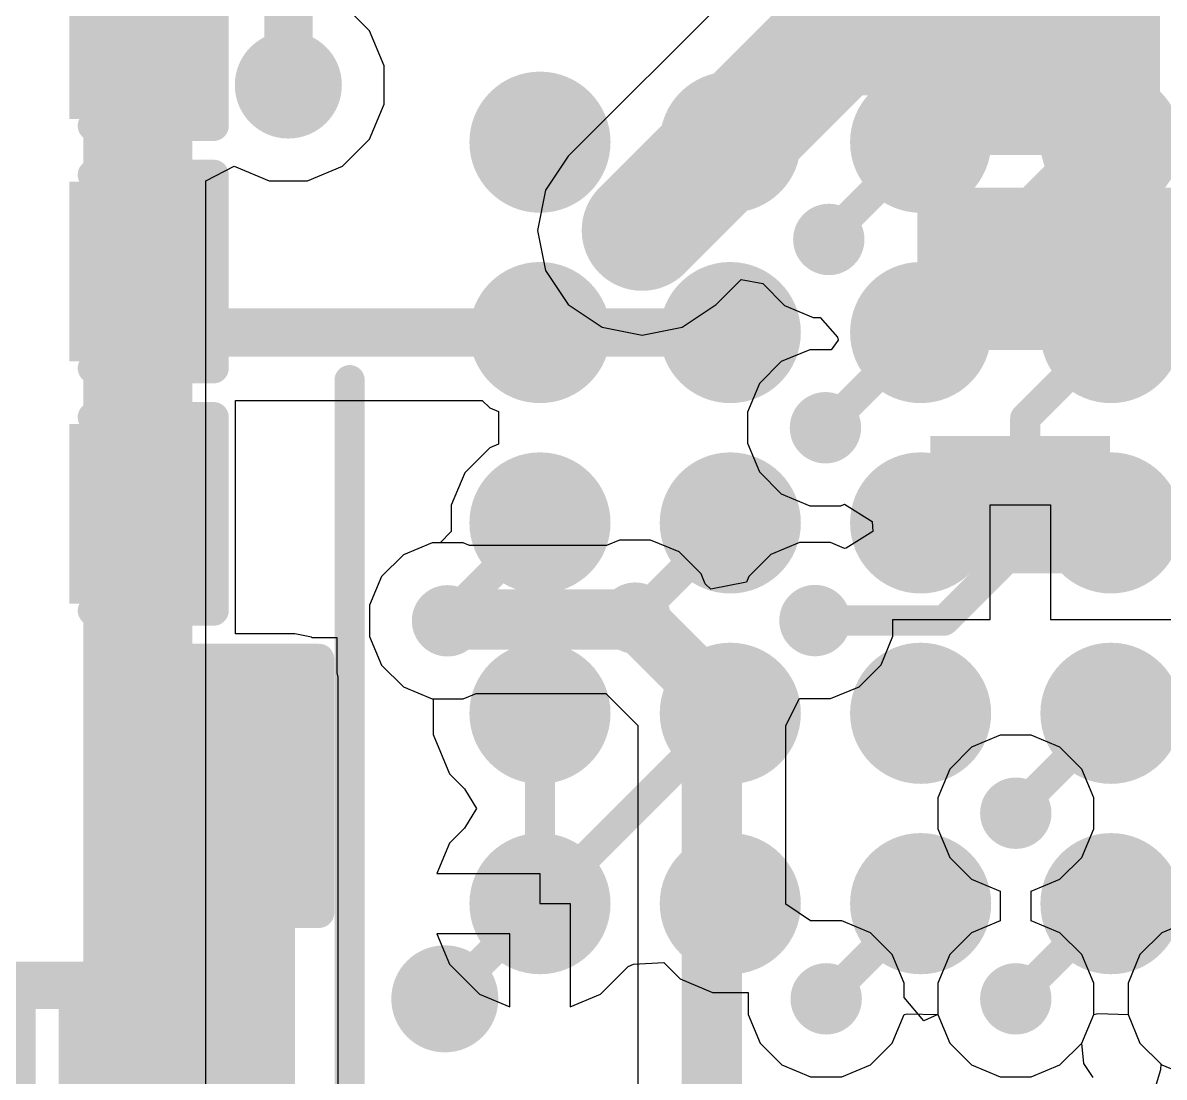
# Model space of a CAD drawing. Header units: millimetres. Extents: x -5.5 to 48.8, y -1.4 to 42.1.
# Drawn here: x 16.077 to 20.875, y 15.286 to 19.717 of the extents above; entities that cross this region are included whole.
import ezdxf

# ---------------------------------------------------------------- set-up
doc = ezdxf.new("R2010")
doc.units = ezdxf.units.MM
for name, color, linetype in [('BottomLayer', 5, 'Continuous'), ('BottomPaste', 16, 'Continuous'), ('BottomSolder', 6, 'Continuous'), ('TopLayer', 1, 'Continuous'), ('TopOverlay', 2, 'Continuous'), ('TopPaste', 8, 'Continuous'), ('TopSolder', 216, 'Continuous'), ('ViaHoleLayer', 16, 'Continuous')]:
    doc.layers.add(name, color=color, linetype=linetype)

# ---------------------------------------------------------------- blocks, each defined once
blk = doc.blocks.new('196_LFBGA__12_12__41')
at = {"layer": 'TopLayer'}
h = blk.add_hatch(color=1, dxfattribs=at)
edge = h.paths.add_edge_path()
edge.add_arc((-5.2, -2), 0.195, 0, 360)
h = blk.add_hatch(color=1, dxfattribs=at)
edge = h.paths.add_edge_path()
edge.add_arc((-4.4, -2), 0.195, 0, 360)
h = blk.add_hatch(color=1, dxfattribs=at)
edge = h.paths.add_edge_path()
edge.add_arc((-3.6, -2), 0.195, 0, 360)
h = blk.add_hatch(color=1, dxfattribs=at)
edge = h.paths.add_edge_path()
edge.add_arc((-2.8, -2), 0.195, 0, 360)
h = blk.add_hatch(color=1, dxfattribs=at)
edge = h.paths.add_edge_path()
edge.add_arc((-5.2, -2.8), 0.195, 0, 360)
h = blk.add_hatch(color=1, dxfattribs=at)
edge = h.paths.add_edge_path()
edge.add_arc((-4.4, -2.8), 0.195, 0, 360)
h = blk.add_hatch(color=1, dxfattribs=at)
edge = h.paths.add_edge_path()
edge.add_arc((-3.6, -2.8), 0.195, 0, 360)
h = blk.add_hatch(color=1, dxfattribs=at)
edge = h.paths.add_edge_path()
edge.add_arc((-2.8, -2.8), 0.195, 0, 360)
h = blk.add_hatch(color=1, dxfattribs=at)
edge = h.paths.add_edge_path()
edge.add_arc((-5.2, -3.6), 0.195, 0, 360)
h = blk.add_hatch(color=1, dxfattribs=at)
edge = h.paths.add_edge_path()
edge.add_arc((-4.4, -3.6), 0.195, 0, 360)
h = blk.add_hatch(color=1, dxfattribs=at)
edge = h.paths.add_edge_path()
edge.add_arc((-3.6, -3.6), 0.195, 0, 360)
h = blk.add_hatch(color=1, dxfattribs=at)
edge = h.paths.add_edge_path()
edge.add_arc((-2.8, -3.6), 0.195, 0, 360)
h = blk.add_hatch(color=1, dxfattribs=at)
edge = h.paths.add_edge_path()
edge.add_arc((-5.2, -4.4), 0.195, 0, 360)
h = blk.add_hatch(color=1, dxfattribs=at)
edge = h.paths.add_edge_path()
edge.add_arc((-4.4, -4.4), 0.195, 0, 360)
h = blk.add_hatch(color=1, dxfattribs=at)
edge = h.paths.add_edge_path()
edge.add_arc((-3.6, -4.4), 0.195, 0, 360)
h = blk.add_hatch(color=1, dxfattribs=at)
edge = h.paths.add_edge_path()
edge.add_arc((-2.8, -4.4), 0.195, 0, 360)
h = blk.add_hatch(color=1, dxfattribs=at)
edge = h.paths.add_edge_path()
edge.add_arc((-5.2, -5.2), 0.195, 0, 360)
h = blk.add_hatch(color=1, dxfattribs=at)
edge = h.paths.add_edge_path()
edge.add_arc((-4.4, -5.2), 0.195, 0, 360)
h = blk.add_hatch(color=1, dxfattribs=at)
edge = h.paths.add_edge_path()
edge.add_arc((-3.6, -5.2), 0.195, 0, 360)
h = blk.add_hatch(color=1, dxfattribs=at)
edge = h.paths.add_edge_path()
edge.add_arc((-2.8, -5.2), 0.195, 0, 360)
at = {"layer": 'TopPaste'}
h = blk.add_hatch(color=8, dxfattribs=at)
edge = h.paths.add_edge_path()
edge.add_arc((-5.2, -2), 0.195, 0, 360)
h = blk.add_hatch(color=8, dxfattribs=at)
edge = h.paths.add_edge_path()
edge.add_arc((-4.4, -2), 0.195, 0, 360)
h = blk.add_hatch(color=8, dxfattribs=at)
edge = h.paths.add_edge_path()
edge.add_arc((-3.6, -2), 0.195, 0, 360)
h = blk.add_hatch(color=8, dxfattribs=at)
edge = h.paths.add_edge_path()
edge.add_arc((-2.8, -2), 0.195, 0, 360)
h = blk.add_hatch(color=8, dxfattribs=at)
edge = h.paths.add_edge_path()
edge.add_arc((-5.2, -2.8), 0.195, 0, 360)
h = blk.add_hatch(color=8, dxfattribs=at)
edge = h.paths.add_edge_path()
edge.add_arc((-4.4, -2.8), 0.195, 0, 360)
h = blk.add_hatch(color=8, dxfattribs=at)
edge = h.paths.add_edge_path()
edge.add_arc((-3.6, -2.8), 0.195, 0, 360)
h = blk.add_hatch(color=8, dxfattribs=at)
edge = h.paths.add_edge_path()
edge.add_arc((-2.8, -2.8), 0.195, 0, 360)
h = blk.add_hatch(color=8, dxfattribs=at)
edge = h.paths.add_edge_path()
edge.add_arc((-5.2, -3.6), 0.195, 0, 360)
h = blk.add_hatch(color=8, dxfattribs=at)
edge = h.paths.add_edge_path()
edge.add_arc((-4.4, -3.6), 0.195, 0, 360)
h = blk.add_hatch(color=8, dxfattribs=at)
edge = h.paths.add_edge_path()
edge.add_arc((-3.6, -3.6), 0.195, 0, 360)
h = blk.add_hatch(color=8, dxfattribs=at)
edge = h.paths.add_edge_path()
edge.add_arc((-2.8, -3.6), 0.195, 0, 360)
h = blk.add_hatch(color=8, dxfattribs=at)
edge = h.paths.add_edge_path()
edge.add_arc((-5.2, -4.4), 0.195, 0, 360)
h = blk.add_hatch(color=8, dxfattribs=at)
edge = h.paths.add_edge_path()
edge.add_arc((-4.4, -4.4), 0.195, 0, 360)
h = blk.add_hatch(color=8, dxfattribs=at)
edge = h.paths.add_edge_path()
edge.add_arc((-3.6, -4.4), 0.195, 0, 360)
h = blk.add_hatch(color=8, dxfattribs=at)
edge = h.paths.add_edge_path()
edge.add_arc((-2.8, -4.4), 0.195, 0, 360)
h = blk.add_hatch(color=8, dxfattribs=at)
edge = h.paths.add_edge_path()
edge.add_arc((-5.2, -5.2), 0.195, 0, 360)
h = blk.add_hatch(color=8, dxfattribs=at)
edge = h.paths.add_edge_path()
edge.add_arc((-4.4, -5.2), 0.195, 0, 360)
h = blk.add_hatch(color=8, dxfattribs=at)
edge = h.paths.add_edge_path()
edge.add_arc((-3.6, -5.2), 0.195, 0, 360)
h = blk.add_hatch(color=8, dxfattribs=at)
edge = h.paths.add_edge_path()
edge.add_arc((-2.8, -5.2), 0.195, 0, 360)
at = {"layer": 'TopSolder'}
h = blk.add_hatch(color=216, dxfattribs=at)
edge = h.paths.add_edge_path()
edge.add_arc((-5.2, -2), 0.2966, 0, 360)
h = blk.add_hatch(color=216, dxfattribs=at)
edge = h.paths.add_edge_path()
edge.add_arc((-4.4, -2), 0.2966, 0, 360)
h = blk.add_hatch(color=216, dxfattribs=at)
edge = h.paths.add_edge_path()
edge.add_arc((-3.6, -2), 0.2966, 0, 360)
h = blk.add_hatch(color=216, dxfattribs=at)
edge = h.paths.add_edge_path()
edge.add_arc((-2.8, -2), 0.2966, 0, 360)
h = blk.add_hatch(color=216, dxfattribs=at)
edge = h.paths.add_edge_path()
edge.add_arc((-5.2, -2.8), 0.2966, 0, 360)
h = blk.add_hatch(color=216, dxfattribs=at)
edge = h.paths.add_edge_path()
edge.add_arc((-4.4, -2.8), 0.2966, 0, 360)
h = blk.add_hatch(color=216, dxfattribs=at)
edge = h.paths.add_edge_path()
edge.add_arc((-3.6, -2.8), 0.2966, 0, 360)
h = blk.add_hatch(color=216, dxfattribs=at)
edge = h.paths.add_edge_path()
edge.add_arc((-2.8, -2.8), 0.2966, 0, 360)
h = blk.add_hatch(color=216, dxfattribs=at)
edge = h.paths.add_edge_path()
edge.add_arc((-5.2, -3.6), 0.2966, 0, 360)
h = blk.add_hatch(color=216, dxfattribs=at)
edge = h.paths.add_edge_path()
edge.add_arc((-4.4, -3.6), 0.2966, 0, 360)
h = blk.add_hatch(color=216, dxfattribs=at)
edge = h.paths.add_edge_path()
edge.add_arc((-3.6, -3.6), 0.2966, 0, 360)
h = blk.add_hatch(color=216, dxfattribs=at)
edge = h.paths.add_edge_path()
edge.add_arc((-2.8, -3.6), 0.2966, 0, 360)
h = blk.add_hatch(color=216, dxfattribs=at)
edge = h.paths.add_edge_path()
edge.add_arc((-5.2, -4.4), 0.2966, 0, 360)
h = blk.add_hatch(color=216, dxfattribs=at)
edge = h.paths.add_edge_path()
edge.add_arc((-4.4, -4.4), 0.2966, 0, 360)
h = blk.add_hatch(color=216, dxfattribs=at)
edge = h.paths.add_edge_path()
edge.add_arc((-3.6, -4.4), 0.2966, 0, 360)
h = blk.add_hatch(color=216, dxfattribs=at)
edge = h.paths.add_edge_path()
edge.add_arc((-2.8, -4.4), 0.2966, 0, 360)
h = blk.add_hatch(color=216, dxfattribs=at)
edge = h.paths.add_edge_path()
edge.add_arc((-5.2, -5.2), 0.2966, 0, 360)
h = blk.add_hatch(color=216, dxfattribs=at)
edge = h.paths.add_edge_path()
edge.add_arc((-4.4, -5.2), 0.2966, 0, 360)
h = blk.add_hatch(color=216, dxfattribs=at)
edge = h.paths.add_edge_path()
edge.add_arc((-3.6, -5.2), 0.2966, 0, 360)
h = blk.add_hatch(color=216, dxfattribs=at)
edge = h.paths.add_edge_path()
edge.add_arc((-2.8, -5.2), 0.2966, 0, 360)
at = {"layer": 'TopOverlay', "const_width": 0.127}
blk.add_lwpolyline([(-6, -6), (-6, -3)], dxfattribs=at)
at = {"layer": 'TopOverlay', "const_width": 0.0635}
blk.add_lwpolyline([(-6.0318, -3, 1), (-5.9683, -3, 1)], format="xyb", close=True, dxfattribs=at)
blk = doc.blocks.new('IND_0402_63')
at = {"layer": 'TopLayer'}
for points in [[(-0.55, 0.3), (-0.15, 0.3), (-0.15, -0.3), (-0.55, -0.3)], [(0.15, 0.3), (0.55, 0.3), (0.55, -0.3), (0.15, -0.3)]]:
    blk.add_hatch(color=1, dxfattribs=at).paths.add_polyline_path(points)
at = {"layer": 'TopPaste'}
for points in [[(-0.55, 0.3), (-0.15, 0.3), (-0.15, -0.3), (-0.55, -0.3)], [(0.15, 0.3), (0.55, 0.3), (0.55, -0.3), (0.15, -0.3)]]:
    blk.add_hatch(color=8, dxfattribs=at).paths.add_polyline_path(points)
at = {"layer": 'TopSolder'}
for points in [[(-0.6516, 0.4016), (-0.0484, 0.4016), (-0.0484, -0.4016), (-0.6516, -0.4016)], [(0.0484, 0.4016), (0.6516, 0.4016), (0.6516, -0.4016), (0.0484, -0.4016)]]:
    blk.add_hatch(color=216, dxfattribs=at).paths.add_polyline_path(points)
at = {"layer": 'TopOverlay', "const_width": 0.2}
for points in [[(-0.7112, 0.4572), (-0.3048, 0.4572)], [(-0.7112, -0.4572), (-0.7112, 0.4572)], [(-0.3048, 0.4572), (0.7112, 0.4572)], [(0.7112, -0.4572), (0.7112, 0.4572)], [(-0.7112, -0.4572), (-0.3048, -0.4572)], [(-0.3048, -0.4572), (0.7112, -0.4572)]]:
    blk.add_lwpolyline(points, dxfattribs=at)
at = {"layer": 'TopOverlay', "const_width": 0.1}
for points in [[(-0.7612, 0.4572, 1), (-0.6612, 0.4572, 1)], [(-0.7612, 0.4572, 1), (-0.6612, 0.4572, 1)], [(-0.3548, 0.4572, 1), (-0.2548, 0.4572, 1)], [(-0.3548, 0.4572, 1), (-0.2548, 0.4572, 1)], [(0.6612, 0.4572, 1), (0.7612, 0.4572, 1)], [(0.6612, 0.4572, 1), (0.7612, 0.4572, 1)], [(-0.7612, -0.4572, 1), (-0.6612, -0.4572, 1)], [(-0.7612, -0.4572, 1), (-0.6612, -0.4572, 1)], [(-0.3548, -0.4572, 1), (-0.2548, -0.4572, 1)], [(-0.3548, -0.4572, 1), (-0.2548, -0.4572, 1)], [(0.6612, -0.4572, 1), (0.7612, -0.4572, 1)], [(0.6612, -0.4572, 1), (0.7612, -0.4572, 1)]]:
    blk.add_lwpolyline(points, format="xyb", close=True, dxfattribs=at)
blk = doc.blocks.new('C___0603_B_107')
at = {"layer": 'BottomLayer'}
for points in [[(-1.143, -0.4445), (-1.143, 0.4445), (-0.381, 0.4445), (-0.381, -0.4445)], [(0.381, -0.4445), (0.381, 0.4445), (1.143, 0.4445), (1.143, -0.4445)]]:
    blk.add_hatch(color=5, dxfattribs=at).paths.add_polyline_path(points)
at = {"layer": 'BottomPaste'}
for points in [[(-1.143, -0.4445), (-1.143, 0.4445), (-0.381, 0.4445), (-0.381, -0.4445)], [(0.381, -0.4445), (0.381, 0.4445), (1.143, 0.4445), (1.143, -0.4445)]]:
    blk.add_hatch(color=16, dxfattribs=at).paths.add_polyline_path(points)
at = {"layer": 'BottomSolder'}
for points in [[(-1.203, -0.5045), (-1.203, 0.5045), (-0.321, 0.5045), (-0.321, -0.5045)], [(0.321, -0.5045), (0.321, 0.5045), (1.203, 0.5045), (1.203, -0.5045)]]:
    blk.add_hatch(color=6, dxfattribs=at).paths.add_polyline_path(points)
blk = doc.blocks.new('C___0402_108')
at = {"layer": 'TopLayer'}
for points in [[(-0.6985, -0.3175), (-0.6985, 0.3175), (-0.2413, 0.3175), (-0.2413, -0.3175)], [(0.2413, -0.3175), (0.2413, 0.3175), (0.6985, 0.3175), (0.6985, -0.3175)]]:
    blk.add_hatch(color=1, dxfattribs=at).paths.add_polyline_path(points)
at = {"layer": 'TopPaste'}
for points in [[(-0.6985, -0.3175), (-0.6985, 0.3175), (-0.2413, 0.3175), (-0.2413, -0.3175)], [(0.2413, -0.3175), (0.2413, 0.3175), (0.6985, 0.3175), (0.6985, -0.3175)]]:
    blk.add_hatch(color=8, dxfattribs=at).paths.add_polyline_path(points)
at = {"layer": 'TopSolder'}
for points in [[(-0.7585, -0.3775), (-0.7585, 0.3775), (-0.1813, 0.3775), (-0.1813, -0.3775)], [(0.1813, -0.3775), (0.1813, 0.3775), (0.7585, 0.3775), (0.7585, -0.3775)]]:
    blk.add_hatch(color=216, dxfattribs=at).paths.add_polyline_path(points)
at = {"layer": 'TopOverlay', "const_width": 0.127}
for points in [[(-0.7874, -0.4064), (-0.7874, 0.4064)], [(-0.7874, 0.4064), (-0.2794, 0.4064)], [(0.2794, 0.4064), (0.7874, 0.4064)], [(0.7874, -0.4064), (0.7874, 0.4064)], [(-0.7874, -0.4064), (-0.2794, -0.4064)], [(0.2794, -0.4064), (0.7874, -0.4064)]]:
    blk.add_lwpolyline(points, dxfattribs=at)
at = {"layer": 'TopOverlay', "const_width": 0.0635}
for points in [[(-0.8191, 0.4064, 1), (-0.7556, 0.4064, 1)], [(-0.8191, 0.4064, 1), (-0.7556, 0.4064, 1)], [(-0.3111, 0.4064, 1), (-0.2477, 0.4064, 1)], [(0.2477, 0.4064, 1), (0.3111, 0.4064, 1)], [(0.7556, 0.4064, 1), (0.8191, 0.4064, 1)], [(0.7556, 0.4064, 1), (0.8191, 0.4064, 1)], [(-0.8191, -0.4064, 1), (-0.7556, -0.4064, 1)], [(-0.8191, -0.4064, 1), (-0.7556, -0.4064, 1)], [(-0.3111, -0.4064, 1), (-0.2477, -0.4064, 1)], [(0.2477, -0.4064, 1), (0.3111, -0.4064, 1)], [(0.7556, -0.4064, 1), (0.8191, -0.4064, 1)], [(0.7556, -0.4064, 1), (0.8191, -0.4064, 1)]]:
    blk.add_lwpolyline(points, format="xyb", close=True, dxfattribs=at)
blk = doc.blocks.new('C___0402_109')
at = {"layer": 'TopLayer'}
for points in [[(-0.6985, -0.3175), (-0.6985, 0.3175), (-0.2413, 0.3175), (-0.2413, -0.3175)], [(0.2413, -0.3175), (0.2413, 0.3175), (0.6985, 0.3175), (0.6985, -0.3175)]]:
    blk.add_hatch(color=1, dxfattribs=at).paths.add_polyline_path(points)
at = {"layer": 'TopPaste'}
for points in [[(-0.6985, -0.3175), (-0.6985, 0.3175), (-0.2413, 0.3175), (-0.2413, -0.3175)], [(0.2413, -0.3175), (0.2413, 0.3175), (0.6985, 0.3175), (0.6985, -0.3175)]]:
    blk.add_hatch(color=8, dxfattribs=at).paths.add_polyline_path(points)
at = {"layer": 'TopSolder'}
for points in [[(-0.7585, -0.3775), (-0.7585, 0.3775), (-0.1813, 0.3775), (-0.1813, -0.3775)], [(0.1813, -0.3775), (0.1813, 0.3775), (0.7585, 0.3775), (0.7585, -0.3775)]]:
    blk.add_hatch(color=216, dxfattribs=at).paths.add_polyline_path(points)
at = {"layer": 'TopOverlay', "const_width": 0.127}
for points in [[(-0.7874, -0.4064), (-0.7874, 0.4064)], [(-0.7874, 0.4064), (-0.2794, 0.4064)], [(0.2794, 0.4064), (0.7874, 0.4064)], [(0.7874, -0.4064), (0.7874, 0.4064)], [(-0.7874, -0.4064), (-0.2794, -0.4064)], [(0.2794, -0.4064), (0.7874, -0.4064)]]:
    blk.add_lwpolyline(points, dxfattribs=at)
at = {"layer": 'TopOverlay', "const_width": 0.0635}
for points in [[(-0.8191, 0.4064, 1), (-0.7556, 0.4064, 1)], [(-0.8191, 0.4064, 1), (-0.7556, 0.4064, 1)], [(-0.3111, 0.4064, 1), (-0.2477, 0.4064, 1)], [(0.2477, 0.4064, 1), (0.3111, 0.4064, 1)], [(0.7556, 0.4064, 1), (0.8191, 0.4064, 1)], [(0.7556, 0.4064, 1), (0.8191, 0.4064, 1)], [(-0.8191, -0.4064, 1), (-0.7556, -0.4064, 1)], [(-0.8191, -0.4064, 1), (-0.7556, -0.4064, 1)], [(-0.3111, -0.4064, 1), (-0.2477, -0.4064, 1)], [(0.2477, -0.4064, 1), (0.3111, -0.4064, 1)], [(0.7556, -0.4064, 1), (0.8191, -0.4064, 1)], [(0.7556, -0.4064, 1), (0.8191, -0.4064, 1)]]:
    blk.add_lwpolyline(points, format="xyb", close=True, dxfattribs=at)
blk = doc.blocks.new('C___0402_110')
at = {"layer": 'TopLayer'}
for points in [[(-0.6985, -0.3175), (-0.6985, 0.3175), (-0.2413, 0.3175), (-0.2413, -0.3175)], [(0.2413, -0.3175), (0.2413, 0.3175), (0.6985, 0.3175), (0.6985, -0.3175)]]:
    blk.add_hatch(color=1, dxfattribs=at).paths.add_polyline_path(points)
at = {"layer": 'TopPaste'}
for points in [[(-0.6985, -0.3175), (-0.6985, 0.3175), (-0.2413, 0.3175), (-0.2413, -0.3175)], [(0.2413, -0.3175), (0.2413, 0.3175), (0.6985, 0.3175), (0.6985, -0.3175)]]:
    blk.add_hatch(color=8, dxfattribs=at).paths.add_polyline_path(points)
at = {"layer": 'TopSolder'}
for points in [[(-0.7585, -0.3775), (-0.7585, 0.3775), (-0.1813, 0.3775), (-0.1813, -0.3775)], [(0.1813, -0.3775), (0.1813, 0.3775), (0.7585, 0.3775), (0.7585, -0.3775)]]:
    blk.add_hatch(color=216, dxfattribs=at).paths.add_polyline_path(points)
at = {"layer": 'TopOverlay', "const_width": 0.127}
for points in [[(-0.2794, 0.4064), (-0.7874, 0.4064)], [(-0.7874, 0.4064), (-0.7874, -0.4064)], [(0.7874, 0.4064), (0.2794, 0.4064)], [(0.7874, 0.4064), (0.7874, -0.4064)], [(-0.2794, -0.4064), (-0.7874, -0.4064)], [(0.7874, -0.4064), (0.2794, -0.4064)]]:
    blk.add_lwpolyline(points, dxfattribs=at)
at = {"layer": 'TopOverlay', "const_width": 0.0635}
for points in [[(-0.8191, 0.4064, 1), (-0.7556, 0.4064, 1)], [(-0.8191, 0.4064, 1), (-0.7556, 0.4064, 1)], [(-0.3111, 0.4064, 1), (-0.2477, 0.4064, 1)], [(0.2477, 0.4064, 1), (0.3111, 0.4064, 1)], [(0.7556, 0.4064, 1), (0.8191, 0.4064, 1)], [(0.7556, 0.4064, 1), (0.8191, 0.4064, 1)], [(-0.8191, -0.4064, 1), (-0.7556, -0.4064, 1)], [(-0.8191, -0.4064, 1), (-0.7556, -0.4064, 1)], [(-0.3111, -0.4064, 1), (-0.2477, -0.4064, 1)], [(0.2477, -0.4064, 1), (0.3111, -0.4064, 1)], [(0.7556, -0.4064, 1), (0.8191, -0.4064, 1)], [(0.7556, -0.4064, 1), (0.8191, -0.4064, 1)]]:
    blk.add_lwpolyline(points, format="xyb", close=True, dxfattribs=at)
blk = doc.blocks.new('C___0603_111')
at = {"layer": 'TopLayer'}
for points in [[(-0.381, 0.4445), (-0.381, -0.4445), (-1.143, -0.4445), (-1.143, 0.4445)], [(1.143, 0.4445), (1.143, -0.4445), (0.381, -0.4445), (0.381, 0.4445)]]:
    blk.add_hatch(color=1, dxfattribs=at).paths.add_polyline_path(points)
at = {"layer": 'TopPaste'}
for points in [[(-0.381, 0.4445), (-0.381, -0.4445), (-1.143, -0.4445), (-1.143, 0.4445)], [(1.143, 0.4445), (1.143, -0.4445), (0.381, -0.4445), (0.381, 0.4445)]]:
    blk.add_hatch(color=8, dxfattribs=at).paths.add_polyline_path(points)
at = {"layer": 'TopSolder'}
for points in [[(-0.321, 0.5045), (-0.321, -0.5045), (-1.203, -0.5045), (-1.203, 0.5045)], [(1.203, 0.5045), (1.203, -0.5045), (0.321, -0.5045), (0.321, 0.5045)]]:
    blk.add_hatch(color=216, dxfattribs=at).paths.add_polyline_path(points)
at = {"layer": 'TopOverlay', "const_width": 0.127}
for points in [[(-1.2446, 0.5334), (-0.4572, 0.5334)], [(-1.2446, -0.5334), (-1.2446, 0.5334)], [(0.4572, 0.5334), (1.2446, 0.5334)], [(1.2446, -0.5334), (1.2446, 0.5334)], [(-1.2446, -0.5334), (-0.4572, -0.5334)], [(0.4572, -0.5334), (1.2446, -0.5334)]]:
    blk.add_lwpolyline(points, dxfattribs=at)
at = {"layer": 'TopOverlay', "const_width": 0.0635}
for points in [[(-1.2764, 0.5334, 1), (-1.2128, 0.5334, 1)], [(-1.2764, 0.5334, 1), (-1.2128, 0.5334, 1)], [(-0.4889, 0.5334, 1), (-0.4254, 0.5334, 1)], [(0.4254, 0.5334, 1), (0.4889, 0.5334, 1)], [(1.2128, 0.5334, 1), (1.2764, 0.5334, 1)], [(1.2128, 0.5334, 1), (1.2764, 0.5334, 1)], [(-1.2764, -0.5334, 1), (-1.2128, -0.5334, 1)], [(-1.2764, -0.5334, 1), (-1.2128, -0.5334, 1)], [(-0.4889, -0.5334, 1), (-0.4254, -0.5334, 1)], [(0.4254, -0.5334, 1), (0.4889, -0.5334, 1)], [(1.2128, -0.5334, 1), (1.2764, -0.5334, 1)], [(1.2128, -0.5334, 1), (1.2764, -0.5334, 1)]]:
    blk.add_lwpolyline(points, format="xyb", close=True, dxfattribs=at)
blk = doc.blocks.new('C___0402_B_113')
at = {"layer": 'BottomLayer'}
for points in [[(-0.2413, 0.3175), (-0.2413, -0.3175), (-0.6985, -0.3175), (-0.6985, 0.3175)], [(0.6985, 0.3175), (0.6985, -0.3175), (0.2413, -0.3175), (0.2413, 0.3175)]]:
    blk.add_hatch(color=5, dxfattribs=at).paths.add_polyline_path(points)
at = {"layer": 'BottomPaste'}
for points in [[(-0.2413, 0.3175), (-0.2413, -0.3175), (-0.6985, -0.3175), (-0.6985, 0.3175)], [(0.6985, 0.3175), (0.6985, -0.3175), (0.2413, -0.3175), (0.2413, 0.3175)]]:
    blk.add_hatch(color=16, dxfattribs=at).paths.add_polyline_path(points)
at = {"layer": 'BottomSolder'}
for points in [[(-0.1813, 0.3775), (-0.1813, -0.3775), (-0.7585, -0.3775), (-0.7585, 0.3775)], [(0.7585, 0.3775), (0.7585, -0.3775), (0.1813, -0.3775), (0.1813, 0.3775)]]:
    blk.add_hatch(color=6, dxfattribs=at).paths.add_polyline_path(points)

msp = doc.modelspace()

# ---------------------------------------------------------------- hatches: boundary and pattern name
at = {"layer": 'BottomLayer'}
h = msp.add_hatch(color=5, dxfattribs=at)
edge = h.paths.add_edge_path()
edge.add_arc((17.1933, 19.4553), 0.225, 0, 360)
msp.add_hatch(color=5, dxfattribs=at).paths.add_polyline_path([(19.8374, 18.3642), (23.9132, 18.3642), (23.9132, 19.0246), (19.8374, 19.0246)])
h = msp.add_hatch(color=5, dxfattribs=at)
edge = h.paths.add_edge_path()
edge.add_arc((18.6804, 18.8444), 0.15, 0, 360)
h = msp.add_hatch(color=5, dxfattribs=at)
edge = h.paths.add_edge_path()
edge.add_arc((19.4651, 18.8063), 0.15, 0, 360)
h = msp.add_hatch(color=5, dxfattribs=at)
edge = h.paths.add_edge_path()
edge.add_arc((20.251, 18.8111), 0.15, 0, 360)
h = msp.add_hatch(color=5, dxfattribs=at)
edge = h.paths.add_edge_path()
edge.add_arc((19.451, 18.015), 0.15, 0, 360)
h = msp.add_hatch(color=5, dxfattribs=at)
edge = h.paths.add_edge_path()
edge.add_arc((17.8624, 17.2036), 0.15, 0, 360)
h = msp.add_hatch(color=5, dxfattribs=at)
edge = h.paths.add_edge_path()
edge.add_arc((18.651, 17.215), 0.15, 0, 360)
h = msp.add_hatch(color=5, dxfattribs=at)
edge = h.paths.add_edge_path()
edge.add_arc((19.4069, 17.2046), 0.15, 0, 360)
h = msp.add_hatch(color=5, dxfattribs=at)
edge = h.paths.add_edge_path()
edge.add_arc((20.251, 16.3951), 0.15, 0, 360)
h = msp.add_hatch(color=5, dxfattribs=at)
edge = h.paths.add_edge_path()
edge.add_arc((17.851, 15.615), 0.225, 0, 360)
h = msp.add_hatch(color=5, dxfattribs=at)
edge = h.paths.add_edge_path()
edge.add_arc((19.454, 15.615), 0.15, 0, 360)
h = msp.add_hatch(color=5, dxfattribs=at)
edge = h.paths.add_edge_path()
edge.add_arc((20.251, 15.615), 0.15, 0, 360)
at = {"layer": 'TopLayer'}
for points in [[(16.3322, 14.9098), (16.7894, 14.9098), (16.7894, 20.0965), (16.3322, 20.0965)], [(16.637, 14.9098), (17.2212, 14.9098), (17.2212, 16.9672), (16.637, 16.9672)]]:
    msp.add_hatch(color=1, dxfattribs=at).paths.add_polyline_path(points)
h = msp.add_hatch(color=1, dxfattribs=at)
edge = h.paths.add_edge_path()
edge.add_arc((17.1933, 19.4553), 0.225, 0, 360)
h = msp.add_hatch(color=1, dxfattribs=at)
edge = h.paths.add_edge_path()
edge.add_arc((18.6804, 18.8444), 0.15, 0, 360)
h = msp.add_hatch(color=1, dxfattribs=at)
edge = h.paths.add_edge_path()
edge.add_arc((19.4651, 18.8063), 0.15, 0, 360)
h = msp.add_hatch(color=1, dxfattribs=at)
edge = h.paths.add_edge_path()
edge.add_arc((20.251, 18.8111), 0.15, 0, 360)
h = msp.add_hatch(color=1, dxfattribs=at)
edge = h.paths.add_edge_path()
edge.add_arc((19.451, 18.015), 0.15, 0, 360)
h = msp.add_hatch(color=1, dxfattribs=at)
edge = h.paths.add_edge_path()
edge.add_arc((17.8624, 17.2036), 0.15, 0, 360)
h = msp.add_hatch(color=1, dxfattribs=at)
edge = h.paths.add_edge_path()
edge.add_arc((18.651, 17.215), 0.15, 0, 360)
h = msp.add_hatch(color=1, dxfattribs=at)
edge = h.paths.add_edge_path()
edge.add_arc((19.4069, 17.2046), 0.15, 0, 360)
h = msp.add_hatch(color=1, dxfattribs=at)
edge = h.paths.add_edge_path()
edge.add_arc((20.251, 16.3951), 0.15, 0, 360)
h = msp.add_hatch(color=1, dxfattribs=at)
edge = h.paths.add_edge_path()
edge.add_arc((17.851, 15.615), 0.225, 0, 360)
h = msp.add_hatch(color=1, dxfattribs=at)
edge = h.paths.add_edge_path()
edge.add_arc((19.454, 15.615), 0.15, 0, 360)
h = msp.add_hatch(color=1, dxfattribs=at)
edge = h.paths.add_edge_path()
edge.add_arc((20.251, 15.615), 0.15, 0, 360)
at = {"layer": 'ViaHoleLayer'}
h = msp.add_hatch(color=16, dxfattribs=at)
edge = h.paths.add_edge_path()
edge.add_arc((17.1933, 19.4553), 0.1, 0, 360)
h = msp.add_hatch(color=16, dxfattribs=at)
edge = h.paths.add_edge_path()
edge.add_arc((18.6804, 18.8444), 0.1, 0, 360)
h = msp.add_hatch(color=16, dxfattribs=at)
edge = h.paths.add_edge_path()
edge.add_arc((19.4651, 18.8063), 0.1, 0, 360)
h = msp.add_hatch(color=16, dxfattribs=at)
edge = h.paths.add_edge_path()
edge.add_arc((20.251, 18.8111), 0.1, 0, 360)
h = msp.add_hatch(color=16, dxfattribs=at)
edge = h.paths.add_edge_path()
edge.add_arc((19.451, 18.015), 0.1, 0, 360)
h = msp.add_hatch(color=16, dxfattribs=at)
edge = h.paths.add_edge_path()
edge.add_arc((17.8624, 17.2036), 0.1, 0, 360)
h = msp.add_hatch(color=16, dxfattribs=at)
edge = h.paths.add_edge_path()
edge.add_arc((18.651, 17.215), 0.1, 0, 360)
h = msp.add_hatch(color=16, dxfattribs=at)
edge = h.paths.add_edge_path()
edge.add_arc((19.4069, 17.2046), 0.1, 0, 360)
h = msp.add_hatch(color=16, dxfattribs=at)
edge = h.paths.add_edge_path()
edge.add_arc((20.251, 16.3951), 0.1, 0, 360)
h = msp.add_hatch(color=16, dxfattribs=at)
edge = h.paths.add_edge_path()
edge.add_arc((17.851, 15.615), 0.1, 0, 360)
h = msp.add_hatch(color=16, dxfattribs=at)
edge = h.paths.add_edge_path()
edge.add_arc((19.454, 15.615), 0.1, 0, 360)
h = msp.add_hatch(color=16, dxfattribs=at)
edge = h.paths.add_edge_path()
edge.add_arc((20.251, 15.615), 0.1, 0, 360)

# ---------------------------------------------------------------- linework, layer by layer
at = {"layer": 'BottomLayer'}
for p, q in [((19.1905, 19.9771), (18.3691, 19.1557)), ((17.5348, 19.6834), (17.4215, 19.7968)), ((17.5961, 19.5354), (17.5348, 19.6834)), ((17.5961, 19.3752), (17.5961, 19.5354)), ((17.5348, 19.2271), (17.5961, 19.3752)), ((17.4215, 19.1138), (17.5348, 19.2271)), ((18.3691, 19.1557), (18.2737, 19.0129)), ((16.8462, 19.0532), (16.9651, 19.1138)), ((16.9651, 19.1138), (17.1132, 19.0525)), ((17.2734, 19.0525), (17.4215, 19.1138)), ((16.8462, 12.4441), (16.8462, 19.0532)), ((17.1132, 19.0525), (17.2734, 19.0525)), ((18.2737, 19.0129), (18.2401, 18.8444)), ((18.2401, 18.8444), (18.2737, 18.6759)), ((18.2737, 18.6759), (18.3691, 18.5331)), ((18.9917, 18.5331), (19.0971, 18.6385)), ((19.0971, 18.6385), (19.1872, 18.6206)), ((19.1872, 18.6206), (19.2794, 18.5284)), ((18.3691, 18.5331), (18.5119, 18.4377)), ((18.8489, 18.4377), (18.9917, 18.5331)), ((19.2794, 18.5284), (19.3999, 18.4785)), ((19.3999, 18.4785), (19.4292, 18.4785)), ((19.4292, 18.4785), (19.5012, 18.3959)), ((18.5119, 18.4377), (18.6804, 18.4041)), ((18.6804, 18.4041), (18.8489, 18.4377)), ((19.504, 18.3834), (19.475, 18.3428)), ((19.5012, 18.3959), (19.504, 18.3834)), ((19.3858, 18.3428), (19.2653, 18.2929)), ((19.475, 18.3428), (19.3858, 18.3428)), ((19.2653, 18.2929), (19.1731, 18.2007)), ((19.1731, 18.2007), (19.1232, 18.0802)), ((19.1232, 18.0802), (19.1232, 17.9498)), ((19.1232, 17.9498), (19.1731, 17.8293)), ((19.1731, 17.8293), (19.2653, 17.7371)), ((19.2653, 17.7371), (19.3858, 17.6872)), ((19.3858, 17.6872), (19.5162, 17.6872)), ((19.5162, 17.6872), (19.5316, 17.6936)), ((19.5316, 17.6936), (19.6478, 17.6205)), ((20.143, 17.2085), (20.143, 17.6911)), ((20.143, 17.6911), (20.397, 17.6911)), ((20.397, 17.6911), (20.397, 17.2085)), ((19.6478, 17.6205), (19.6495, 17.5792)), ((19.6495, 17.5792), (19.5383, 17.5093)), ((17.7972, 17.5314), (17.6767, 17.4815)), ((17.9276, 17.5314), (17.7972, 17.5314)), ((17.955, 17.5201), (17.9276, 17.5314)), ((18.5309, 17.5201), (17.955, 17.5201)), ((18.5858, 17.5428), (18.5309, 17.5201)), ((18.7162, 17.5428), (18.5858, 17.5428)), ((18.8367, 17.4929), (18.7162, 17.5428)), ((19.3417, 17.5324), (19.2212, 17.4825)), ((19.4721, 17.5324), (19.3417, 17.5324)), ((19.5313, 17.5079), (19.4721, 17.5324)), ((17.6767, 17.4815), (17.5845, 17.3893)), ((18.9289, 17.4007), (18.8367, 17.4929)), ((19.2212, 17.4825), (19.129, 17.3903)), ((19.5383, 17.5093), (19.5313, 17.5079)), ((17.5845, 17.3893), (17.5346, 17.2688)), ((18.9459, 17.3596), (18.9289, 17.4007)), ((19.129, 17.3903), (19.119, 17.3661)), ((18.9692, 17.3363), (18.9459, 17.3596)), ((19.119, 17.3661), (18.9692, 17.3363)), ((17.5346, 17.2688), (17.5346, 17.1384)), ((19.7347, 17.1394), (19.7347, 17.2085)), ((19.7347, 17.2085), (20.143, 17.2085)), ((20.397, 17.2085), (21.1328, 17.2085)), ((17.5346, 17.1384), (17.5845, 17.0179)), ((19.6848, 17.0189), (19.7347, 17.1394)), ((17.5845, 17.0179), (17.6767, 16.9257)), ((19.5926, 16.9267), (19.6848, 17.0189)), ((17.6767, 16.9257), (17.7972, 16.8758)), ((17.9276, 16.8758), (17.9825, 16.8985)), ((17.9825, 16.8985), (18.528, 16.8985)), ((18.528, 16.8985), (18.663, 16.7635)), ((19.4721, 16.8768), (19.5926, 16.9267)), ((17.7972, 16.8758), (17.9276, 16.8758)), ((19.2846, 16.763), (19.3417, 16.8768)), ((19.3417, 16.8768), (19.4011, 16.8768)), ((19.4011, 16.8768), (19.4721, 16.8768)), ((18.663, 16.7635), (18.663, 15.0749)), ((19.2846, 16.0124), (19.2846, 16.763)), ((20.1858, 16.7229), (20.0653, 16.673)), ((20.3162, 16.7229), (20.1858, 16.7229)), ((20.4367, 16.673), (20.3162, 16.7229)), ((20.0653, 16.673), (19.9731, 16.5808)), ((20.5289, 16.5808), (20.4367, 16.673)), ((19.9731, 16.5808), (19.9232, 16.4603)), ((20.5788, 16.4603), (20.5289, 16.5808)), ((19.9232, 16.4603), (19.9232, 16.3299)), ((20.5788, 16.3299), (20.5788, 16.4603)), ((19.9232, 16.3299), (19.9731, 16.2094)), ((20.5289, 16.2094), (20.5788, 16.3299)), ((19.9731, 16.2094), (20.0653, 16.1172)), ((20.4367, 16.1172), (20.5289, 16.2094)), ((20.0653, 16.1172), (20.1858, 16.0673)), ((20.3162, 16.0673), (20.4367, 16.1172)), ((20.1858, 16.0673), (20.1858, 15.9428)), ((20.3162, 15.9428), (20.3162, 16.0673)), ((19.3888, 15.9428), (19.2846, 16.0124)), ((19.5192, 15.9428), (19.3888, 15.9428)), ((19.6397, 15.8929), (19.5192, 15.9428)), ((20.1858, 15.9428), (20.0653, 15.8929)), ((20.4367, 15.8929), (20.3162, 15.9428)), ((20.9858, 15.9428), (20.8653, 15.8929)), ((19.7319, 15.8007), (19.6397, 15.8929)), ((20.0653, 15.8929), (19.9731, 15.8007)), ((20.5289, 15.8007), (20.4367, 15.8929)), ((20.8653, 15.8929), (20.7731, 15.8007)), ((19.7818, 15.6802), (19.7319, 15.8007)), ((19.9731, 15.8007), (19.9232, 15.6802)), ((20.5788, 15.6802), (20.5289, 15.8007)), ((20.7731, 15.8007), (20.7232, 15.6802)), ((19.7818, 15.6201), (19.7818, 15.6802)), ((19.9232, 15.6802), (19.9232, 15.5498)), ((20.5788, 15.5498), (20.5788, 15.6802)), ((20.7232, 15.6802), (20.7232, 15.5498)), ((19.8643, 15.5224), (19.7818, 15.6201)), ((19.9232, 15.5498), (19.8643, 15.5224)), ((20.5289, 15.4293), (20.5788, 15.5498)), ((20.7232, 15.5498), (20.7731, 15.4293)), ((20.5286, 15.4291), (20.5289, 15.4293)), ((20.5371, 15.3432), (20.5286, 15.4291)), ((20.7731, 15.4293), (20.8604, 15.342)), ((20.5764, 15.2844), (20.5371, 15.3432)), ((20.859, 15.3164), (20.8282, 15.215)), ((20.8604, 15.342), (20.859, 15.3164))]:
    msp.add_line(p, q, dxfattribs=at)
for points, const_width in [([(16.5354, 12.3154), (16.5354, 20.3179)], 0.254), ([(18.6804, 18.8444), (19.5018, 19.6658)], 0.508), ([(19.5018, 19.6658), (20.416, 19.6658)], 0.508), ([(17.8681, 17.2093), (18.6453, 17.2093)], 0.254), ([(18.651, 17.215), (18.9738, 16.8922)], 0.254), ([(17.8624, 17.2036), (17.8681, 17.2093)], 0.2032), ([(18.6453, 17.2093), (18.651, 17.215)], 0.2032), ([(18.9738, 15.0749), (18.9738, 16.8922)], 0.254)]:
    msp.add_lwpolyline(points, dxfattribs=dict(at, const_width=const_width))
for points, const_width in [([(19.3748, 19.6658, 1), (19.6288, 19.6658, 1)], 0.254), ([(19.3748, 19.6658, 1), (19.6288, 19.6658, 1)], 0.254), ([(20.289, 19.6658, 1), (20.543, 19.6658, 1)], 0.254), ([(18.5534, 18.8444, 1), (18.8074, 18.8444, 1)], 0.254), ([(17.8046, 17.2093, 1), (17.9316, 17.2093, 1)], 0.127), ([(18.5818, 17.2093, 1), (18.7088, 17.2093, 1)], 0.127), ([(18.5875, 17.215, 1), (18.7145, 17.215, 1)], 0.127), ([(17.8116, 17.2036, 1), (17.9132, 17.2036, 1)], 0.1016), ([(17.8173, 17.2093, 1), (17.9189, 17.2093, 1)], 0.1016), ([(18.5945, 17.2093, 1), (18.6961, 17.2093, 1)], 0.1016), ([(18.6002, 17.215, 1), (18.7018, 17.215, 1)], 0.1016), ([(18.9103, 16.8922, 1), (19.0373, 16.8922, 1)], 0.127), ([(18.9103, 16.8922, 1), (19.0373, 16.8922, 1)], 0.127)]:
    msp.add_lwpolyline(points, format="xyb", close=True, dxfattribs=dict(at, const_width=const_width))
at = {"layer": 'TopLayer'}
for p, q in [((16.9707, 17.1485), (16.9707, 18.1301)), ((16.9707, 18.1301), (18.0087, 18.1301)), ((18.0087, 18.1301), (18.0398, 18.099)), ((18.0398, 18.099), (18.0766, 18.0837)), ((18.0766, 18.0837), (18.0766, 17.9463)), ((18.0766, 17.9463), (18.0398, 17.931)), ((18.0398, 17.931), (17.935, 17.8262)), ((17.935, 17.8262), (17.8782, 17.6892)), ((17.8782, 17.6892), (17.8782, 17.5787)), ((17.8782, 17.5787), (17.8309, 17.5314)), ((17.7972, 17.5314), (17.6767, 17.4815)), ((17.8309, 17.5314), (17.7972, 17.5314)), ((17.6767, 17.4815), (17.5845, 17.3893)), ((17.5845, 17.3893), (17.5346, 17.2688)), ((17.5346, 17.2688), (17.5346, 17.1384)), ((17.2212, 17.1485), (16.9707, 17.1485)), ((17.2906, 17.1347), (17.2212, 17.1485)), ((17.2941, 17.1323), (17.2906, 17.1347)), ((17.399, 17.1323), (17.2941, 17.1323)), ((17.399, 16.9847), (17.399, 17.1323)), ((17.5346, 17.1384), (17.5845, 17.0179)), ((17.4025, 16.9672), (17.399, 16.9847)), ((17.5845, 17.0179), (17.6767, 16.9257)), ((17.4025, 15.0434), (17.4025, 16.9672)), ((17.6767, 16.9257), (17.7972, 16.8758)), ((17.7972, 16.8758), (17.802, 16.8758)), ((17.802, 16.8758), (17.802, 16.7257)), ((17.802, 16.7257), (17.8704, 16.5607)), ((17.8704, 16.5607), (17.9331, 16.498)), ((17.9331, 16.498), (17.9846, 16.415)), ((17.9846, 16.415), (17.9331, 16.332)), ((17.9331, 16.332), (17.8704, 16.2693)), ((17.8704, 16.2693), (17.8176, 16.142)), ((17.8176, 16.142), (18.251, 16.142)), ((18.251, 16.142), (18.251, 16.015)), ((18.251, 16.015), (18.378, 16.015)), ((18.378, 16.015), (18.378, 15.5816)), ((18.124, 15.888), (17.8176, 15.888)), ((17.8176, 15.888), (17.8704, 15.7607)), ((18.124, 15.5816), (18.124, 15.888)), ((17.8704, 15.7607), (17.9967, 15.6344)), ((18.5053, 15.6344), (18.6219, 15.7509)), ((18.6219, 15.7509), (18.6439, 15.7612)), ((18.6439, 15.7612), (18.7717, 15.767)), ((18.7717, 15.767), (18.8398, 15.699)), ((18.8398, 15.699), (18.9768, 15.6422)), ((18.9768, 15.6422), (19.1252, 15.6422)), ((19.1252, 15.6422), (19.1262, 15.6415)), ((19.1262, 15.6415), (19.1262, 15.5498)), ((17.9967, 15.6344), (18.124, 15.5816)), ((18.378, 15.5816), (18.5053, 15.6344)), ((19.1262, 15.5498), (19.1761, 15.4293)), ((19.7319, 15.4293), (19.7818, 15.5498)), ((19.7818, 15.5498), (19.7962, 15.5522)), ((19.7962, 15.5522), (19.9232, 15.5498)), ((19.9232, 15.5498), (19.9731, 15.4293)), ((20.5289, 15.4293), (20.5788, 15.5498)), ((20.5788, 15.5498), (20.5962, 15.5533)), ((20.5962, 15.5533), (20.7232, 15.5498)), ((20.7232, 15.5498), (20.7731, 15.4293)), ((19.1761, 15.4293), (19.2683, 15.3371)), ((19.6397, 15.3371), (19.7319, 15.4293)), ((19.9731, 15.4293), (20.0653, 15.3371)), ((20.4367, 15.3371), (20.5289, 15.4293)), ((20.7731, 15.4293), (20.8653, 15.3371)), ((19.2683, 15.3371), (19.3888, 15.2872)), ((19.5192, 15.2872), (19.6397, 15.3371)), ((20.0653, 15.3371), (20.1858, 15.2872)), ((20.3162, 15.2872), (20.4367, 15.3371)), ((20.8653, 15.3371), (20.9223, 15.3135)), ((19.3888, 15.2872), (19.5192, 15.2872)), ((20.1858, 15.2872), (20.3162, 15.2872))]:
    msp.add_line(p, q, dxfattribs=at)
for points, const_width in [([(17.1933, 19.4553), (17.1933, 22.5831)], 0.2032), ([(20.251, 18.813), (20.651, 19.213)], 0.254), ([(20.651, 19.213), (20.651, 19.215)], 0.254), ([(18.6804, 18.8444), (19.051, 19.215)], 0.127), ([(19.4651, 18.8177), (19.851, 19.2036)], 0.127), ([(19.851, 19.2036), (19.851, 19.215)], 0.127), ([(20.251, 18.8111), (20.251, 18.813)], 0.254), ([(19.4651, 18.8063), (19.4651, 18.8177)], 0.127), ([(16.4712, 18.415), (18.251, 18.415)], 0.2032), ([(18.251, 18.415), (19.051, 18.415)], 0.2032), ([(19.451, 18.015), (19.851, 18.415)], 0.127), ([(20.2909, 18.0549), (20.651, 18.415)], 0.127), ([(20.2909, 17.5456), (20.2909, 18.0549)], 0.127), ([(17.8624, 17.215), (18.251, 17.6036)], 0.127), ([(18.251, 17.6036), (18.251, 17.615)], 0.127), ([(18.651, 17.215), (19.051, 17.615)], 0.127), ([(19.9498, 17.2046), (20.2909, 17.5456)], 0.127), ([(17.8624, 17.2036), (17.8624, 17.215)], 0.127), ([(19.4069, 17.2046), (19.9498, 17.2046)], 0.127), ([(18.251, 16.015), (18.251, 16.815)], 0.127), ([(18.251, 16.015), (19.051, 16.815)], 0.127), ([(20.251, 16.4051), (20.651, 16.8051)], 0.127), ([(20.651, 16.8051), (20.651, 16.815)], 0.127), ([(20.251, 16.3951), (20.251, 16.4051)], 0.127), ([(17.851, 15.615), (18.251, 16.015)], 0.127), ([(19.454, 15.6165), (19.851, 16.0135)], 0.127), ([(19.851, 16.0135), (19.851, 16.015)], 0.127), ([(20.251, 15.615), (20.651, 16.015)], 0.127), ([(19.454, 15.615), (19.454, 15.6165)], 0.127)]:
    msp.add_lwpolyline(points, dxfattribs=dict(at, const_width=const_width))
for points, const_width in [([(17.1425, 19.4553, 1), (17.2441, 19.4553, 1)], 0.1016), ([(20.5875, 19.215, 1), (20.7145, 19.215, 1)], 0.127), ([(20.5875, 19.213, 1), (20.7145, 19.213, 1)], 0.127), ([(20.5875, 19.213, 1), (20.7145, 19.213, 1)], 0.127), ([(19.0193, 19.215, 1), (19.0828, 19.215, 1)], 0.0635), ([(19.8192, 19.215, 1), (19.8827, 19.215, 1)], 0.0635), ([(19.8192, 19.2036, 1), (19.8827, 19.2036, 1)], 0.0635), ([(19.8192, 19.2036, 1), (19.8827, 19.2036, 1)], 0.0635), ([(18.6487, 18.8444, 1), (18.7122, 18.8444, 1)], 0.0635), ([(20.1875, 18.813, 1), (20.3145, 18.813, 1)], 0.127), ([(20.1875, 18.813, 1), (20.3145, 18.813, 1)], 0.127), ([(20.1875, 18.8111, 1), (20.3145, 18.8111, 1)], 0.127), ([(19.4333, 18.8177, 1), (19.4968, 18.8177, 1)], 0.0635), ([(19.4333, 18.8177, 1), (19.4968, 18.8177, 1)], 0.0635), ([(19.4333, 18.8063, 1), (19.4968, 18.8063, 1)], 0.0635), ([(16.4204, 18.415, 1), (16.522, 18.415, 1)], 0.1016), ([(18.2002, 18.415, 1), (18.3018, 18.415, 1)], 0.1016), ([(18.2002, 18.415, 1), (18.3018, 18.415, 1)], 0.1016), ([(19.0002, 18.415, 1), (19.1018, 18.415, 1)], 0.1016), ([(19.8192, 18.415, 1), (19.8827, 18.415, 1)], 0.0635), ([(20.6193, 18.415, 1), (20.6828, 18.415, 1)], 0.0635), ([(20.2591, 18.0549, 1), (20.3226, 18.0549, 1)], 0.0635), ([(20.2591, 18.0549, 1), (20.3226, 18.0549, 1)], 0.0635), ([(19.4192, 18.015, 1), (19.4827, 18.015, 1)], 0.0635), ([(18.2192, 17.615, 1), (18.2827, 17.615, 1)], 0.0635), ([(18.2192, 17.6036, 1), (18.2827, 17.6036, 1)], 0.0635), ([(18.2192, 17.6036, 1), (18.2827, 17.6036, 1)], 0.0635), ([(19.0193, 17.615, 1), (19.0828, 17.615, 1)], 0.0635), ([(20.2591, 17.5456, 1), (20.3226, 17.5456, 1)], 0.0635), ([(20.2591, 17.5456, 1), (20.3226, 17.5456, 1)], 0.0635), ([(17.8306, 17.215, 1), (17.8941, 17.215, 1)], 0.0635), ([(17.8306, 17.215, 1), (17.8941, 17.215, 1)], 0.0635), ([(18.6193, 17.215, 1), (18.6828, 17.215, 1)], 0.0635), ([(17.8306, 17.2036, 1), (17.8941, 17.2036, 1)], 0.0635), ([(19.3752, 17.2046, 1), (19.4387, 17.2046, 1)], 0.0635), ([(19.9181, 17.2046, 1), (19.9816, 17.2046, 1)], 0.0635), ([(19.9181, 17.2046, 1), (19.9816, 17.2046, 1)], 0.0635), ([(18.2192, 16.815, 1), (18.2827, 16.815, 1)], 0.0635), ([(19.0193, 16.815, 1), (19.0828, 16.815, 1)], 0.0635), ([(20.6193, 16.815, 1), (20.6828, 16.815, 1)], 0.0635), ([(20.6193, 16.8051, 1), (20.6828, 16.8051, 1)], 0.0635), ([(20.6193, 16.8051, 1), (20.6828, 16.8051, 1)], 0.0635), ([(20.2193, 16.4051, 1), (20.2828, 16.4051, 1)], 0.0635), ([(20.2193, 16.4051, 1), (20.2828, 16.4051, 1)], 0.0635), ([(20.2193, 16.3951, 1), (20.2828, 16.3951, 1)], 0.0635), ([(18.2192, 16.015, 1), (18.2827, 16.015, 1)], 0.0635), ([(18.2192, 16.015, 1), (18.2827, 16.015, 1)], 0.0635), ([(18.2192, 16.015, 1), (18.2827, 16.015, 1)], 0.0635), ([(19.8192, 16.015, 1), (19.8827, 16.015, 1)], 0.0635), ([(19.8192, 16.0135, 1), (19.8827, 16.0135, 1)], 0.0635), ([(19.8192, 16.0135, 1), (19.8827, 16.0135, 1)], 0.0635), ([(20.6193, 16.015, 1), (20.6828, 16.015, 1)], 0.0635), ([(17.8193, 15.615, 1), (17.8828, 15.615, 1)], 0.0635), ([(19.4222, 15.6165, 1), (19.4857, 15.6165, 1)], 0.0635), ([(19.4222, 15.6165, 1), (19.4857, 15.6165, 1)], 0.0635), ([(19.4222, 15.615, 1), (19.4857, 15.615, 1)], 0.0635), ([(20.2193, 15.615, 1), (20.2828, 15.615, 1)], 0.0635)]:
    msp.add_lwpolyline(points, format="xyb", close=True, dxfattribs=dict(at, const_width=const_width))

# ---------------------------------------------------------------- block references
for name, p in [('196_LFBGA__12_12__41', (23.451, 21.215)), ('C___0402_108', (16.092, 19.6901)), ('C___0603_B_107', (21.178, 19.6658)), ('C___0402_109', (16.092, 18.6715)), ('C___0603_111', (16.0782, 16.51)), ('IND_0402_63', (16.1798, 15.2146))]:
    msp.add_blockref(name, p)
for name, p, rotation in [('C___0402_B_113', (20.27, 18.161), 90), ('C___0402_110', (16.092, 17.653), 180)]:
    msp.add_blockref(name, p, dxfattribs=dict(rotation=rotation))

doc.saveas('drawing.dxf')
